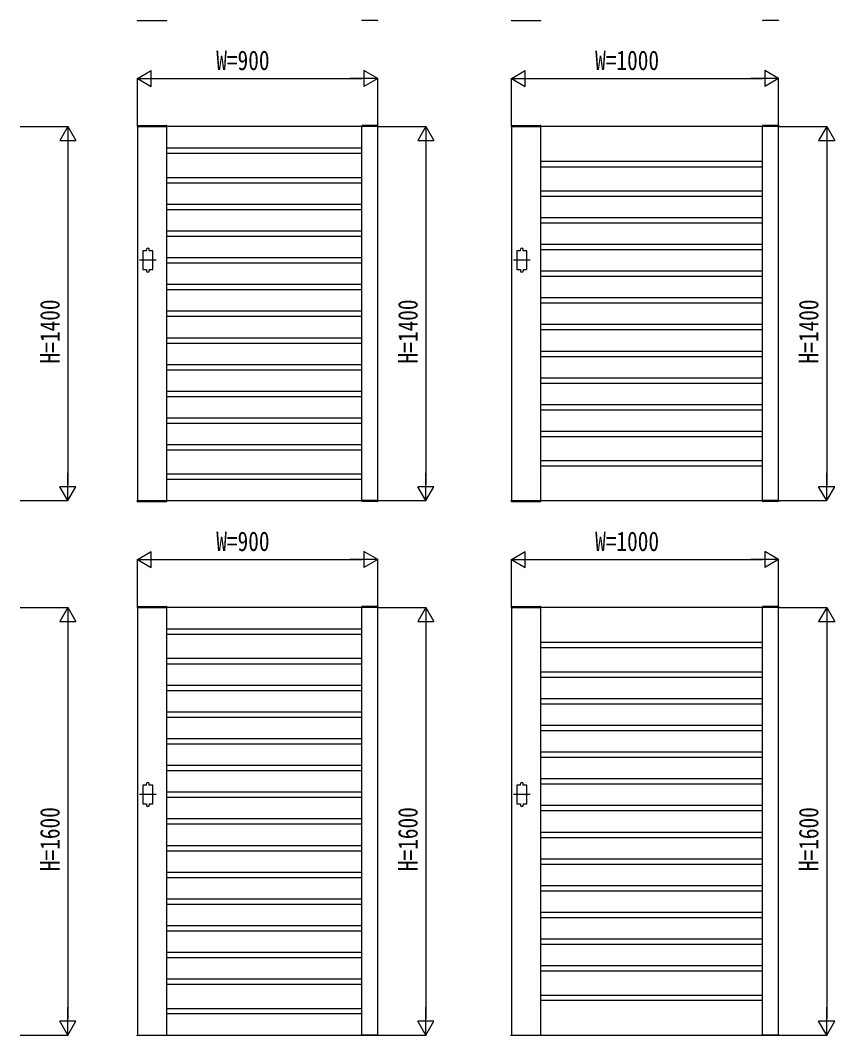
# Model space of a CAD drawing. Units: millimetres, scale not verified. Extents: x -10512 to 10512, y -7425 to 7425.
# Drawn here: x -360 to 2688, y -715 to 3085 of the extents above; entities that cross this region are included whole.
import ezdxf
from ezdxf.enums import TextEntityAlignment as Align

# ---------------------------------------------------------------- set-up
doc = ezdxf.new("R2010")
doc.units = ezdxf.units.MM
doc.header["$LTSCALE"] = 30
for name, color, linetype in [('0-2_YKK_11', 7, 'Continuous'), ('0-3_YKK_11E', 7, 'Continuous'), ('0-4_YKK_A1', 4, 'Continuous'), ('0-5_YKK_D', 6, 'Continuous')]:
    doc.layers.add(name, color=color, linetype=linetype)
doc.styles.add('ＭＳ ゴシック', font='')
doc.styles.get('ＭＳ ゴシック').set_extended_font_data('MS Gothic')

msp = doc.modelspace()

# ---------------------------------------------------------------- linework, layer by layer
at = {"layer": '0-2_YKK_11'}
for p, q in [((187.55, 1287.5), (187.55, 2687.5)), ((917.55, 1287.5), (917.55, 2687.5)), ((1587.55, 1287.5), (1587.55, 2687.5)), ((2417.55, 1287.5), (2417.55, 2687.5)), ((187.55, 2607.5), (917.55, 2607.5)), ((1587.55, 2557.5), (2417.55, 2557.5)), ((1587.55, 1417.5), (2417.55, 1417.5)), ((187.55, 1367.5), (917.55, 1367.5)), ((187.55, -712.5), (187.55, 887.5)), ((917.55, -712.5), (917.55, 887.5)), ((1587.55, -712.5), (1587.55, 887.5)), ((2417.55, -712.5), (2417.55, 887.5)), ((187.55, 807.5), (917.55, 807.5)), ((1587.55, 757.5), (2417.55, 757.5)), ((1587.55, -582.5), (2417.55, -582.5)), ((187.55, -632.5), (917.55, -632.5))]:
    msp.add_line(p, q, dxfattribs=at)
for points in [[(77.55, 2687.5), (77.55, 1287.5), (977.55, 1287.5), (977.55, 2687.5)], [(1477.55, 2687.5), (1477.55, 1287.5), (2477.55, 1287.5), (2477.55, 2687.5)], [(77.55, 887.5), (77.55, -712.5), (977.55, -712.5), (977.55, 887.5)], [(1477.55, 887.5), (1477.55, -712.5), (2477.55, -712.5), (2477.55, 887.5)]]:
    msp.add_lwpolyline(points, close=True, dxfattribs=at)
at = {"layer": '0-3_YKK_11E'}
for p, q in [((187.55, 2587.2), (917.55, 2587.2)), ((1587.55, 2537.2), (2417.55, 2537.2)), ((187.55, 2497.2), (917.55, 2497.2)), ((187.55, 2477.2), (917.55, 2477.2)), ((1587.55, 2447.2), (2417.55, 2447.2)), ((187.55, 2397.2), (917.55, 2397.2)), ((1587.55, 2427.2), (2417.55, 2427.2)), ((187.55, 2377.2), (917.55, 2377.2)), ((1587.55, 2347.2), (2417.55, 2347.2)), ((1587.55, 2327.2), (2417.55, 2327.2)), ((187.55, 2297.2), (917.55, 2297.2)), ((187.55, 2277.2), (917.55, 2277.2)), ((1587.55, 2247.2), (2417.55, 2247.2)), ((1587.55, 2227.2), (2417.55, 2227.2)), ((187.55, 2197.2), (917.55, 2197.2)), ((187.55, 2177.2), (917.55, 2177.2)), ((1587.55, 2147.2), (2417.55, 2147.2)), ((187.55, 2097.2), (917.55, 2097.2)), ((1587.55, 2127.2), (2417.55, 2127.2)), ((187.55, 2077.2), (917.55, 2077.2)), ((1587.55, 2047.2), (2417.55, 2047.2)), ((1587.55, 2027.2), (2417.55, 2027.2)), ((187.55, 1997.2), (917.55, 1997.2)), ((187.55, 1977.2), (917.55, 1977.2)), ((1587.55, 1947.2), (2417.55, 1947.2)), ((1587.55, 1927.2), (2417.55, 1927.2)), ((187.55, 1897.2), (917.55, 1897.2)), ((187.55, 1877.2), (917.55, 1877.2)), ((1587.55, 1847.2), (2417.55, 1847.2)), ((1587.55, 1827.2), (2417.55, 1827.2)), ((187.55, 1797.2), (917.55, 1797.2)), ((187.55, 1777.2), (917.55, 1777.2)), ((1587.55, 1747.2), (2417.55, 1747.2)), ((1587.55, 1727.2), (2417.55, 1727.2)), ((187.55, 1697.2), (917.55, 1697.2)), ((187.55, 1677.2), (917.55, 1677.2)), ((1587.55, 1647.2), (2417.55, 1647.2)), ((187.55, 1597.2), (917.55, 1597.2)), ((1587.55, 1627.2), (2417.55, 1627.2)), ((187.55, 1577.2), (917.55, 1577.2)), ((1587.55, 1547.2), (2417.55, 1547.2)), ((1587.55, 1527.2), (2417.55, 1527.2)), ((187.55, 1497.2), (917.55, 1497.2)), ((187.55, 1477.2), (917.55, 1477.2)), ((1587.55, 1437.2), (2417.55, 1437.2)), ((187.55, 1387.2), (917.55, 1387.2)), ((187.55, 787.2), (917.55, 787.2)), ((1587.55, 737.2), (2417.55, 737.2)), ((187.55, 697.2), (917.55, 697.2)), ((187.55, 677.2), (917.55, 677.2)), ((1587.55, 647.2), (2417.55, 647.2)), ((1587.55, 627.2), (2417.55, 627.2)), ((187.55, 597.2), (917.55, 597.2)), ((187.55, 577.2), (917.55, 577.2)), ((1587.55, 547.2), (2417.55, 547.2)), ((187.55, 497.2), (917.55, 497.2)), ((1587.55, 527.2), (2417.55, 527.2)), ((187.55, 477.2), (917.55, 477.2)), ((1587.55, 447.2), (2417.55, 447.2)), ((1587.55, 427.2), (2417.55, 427.2)), ((187.55, 397.2), (917.55, 397.2)), ((187.55, 377.2), (917.55, 377.2)), ((1587.55, 347.2), (2417.55, 347.2)), ((1587.55, 327.2), (2417.55, 327.2)), ((187.55, 297.2), (917.55, 297.2)), ((187.55, 277.2), (917.55, 277.2)), ((1587.55, 247.2), (2417.55, 247.2)), ((187.55, 197.2), (917.55, 197.2)), ((1587.55, 227.2), (2417.55, 227.2)), ((187.55, 177.2), (917.55, 177.2)), ((1587.55, 147.2), (2417.55, 147.2)), ((1587.55, 127.2), (2417.55, 127.2)), ((187.55, 97.2), (917.55, 97.2)), ((187.55, 77.2), (917.55, 77.2)), ((1587.55, 47.2), (2417.55, 47.2)), ((1587.55, 27.2), (2417.55, 27.2)), ((187.55, -2.8), (917.55, -2.8)), ((187.55, -22.8), (917.55, -22.8)), ((1587.55, -52.8), (2417.55, -52.8)), ((1587.55, -72.8), (2417.55, -72.8)), ((187.55, -102.8), (917.55, -102.8)), ((187.55, -122.8), (917.55, -122.8)), ((1587.55, -152.8), (2417.55, -152.8)), ((1587.55, -172.8), (2417.55, -172.8)), ((187.55, -202.8), (917.55, -202.8)), ((187.55, -222.8), (917.55, -222.8)), ((1587.55, -252.8), (2417.55, -252.8)), ((187.55, -302.8), (917.55, -302.8)), ((1587.55, -272.8), (2417.55, -272.8)), ((187.55, -322.8), (917.55, -322.8)), ((1587.55, -352.8), (2417.55, -352.8)), ((1587.55, -372.8), (2417.55, -372.8)), ((187.55, -402.8), (917.55, -402.8)), ((187.55, -422.8), (917.55, -422.8)), ((1587.55, -452.8), (2417.55, -452.8)), ((1587.55, -472.8), (2417.55, -472.8)), ((187.55, -502.8), (917.55, -502.8)), ((187.55, -522.8), (917.55, -522.8)), ((1587.55, -562.8), (2417.55, -562.8)), ((187.55, -612.8), (917.55, -612.8))]:
    msp.add_line(p, q, dxfattribs=at)
at = {"layer": '0-4_YKK_A1'}
for p, q in [((78.18, 3084), (186.92, 3084)), ((976.92, 3084), (918.18, 3084)), ((1478.18, 3084), (1586.92, 3084)), ((2476.92, 3084), (2418.18, 3084)), ((77.18, 2690.05), (77.05, 2687.5)), ((77.05, 2687.5), (188.05, 2687.5)), ((78.18, 2691), (186.92, 2691)), ((187.92, 2690.05), (188.05, 2687.5)), ((917.18, 2690.05), (917.05, 2687.5)), ((978.05, 2687.5), (917.05, 2687.5)), ((976.92, 2691), (918.18, 2691)), ((977.92, 2690.05), (978.05, 2687.5)), ((1477.18, 2690.05), (1477.05, 2687.5)), ((1477.05, 2687.5), (1588.05, 2687.5)), ((1478.18, 2691), (1586.92, 2691)), ((1587.92, 2690.05), (1588.05, 2687.5)), ((2417.18, 2690.05), (2417.05, 2687.5)), ((2478.05, 2687.5), (2417.05, 2687.5)), ((2476.92, 2691), (2418.18, 2691)), ((2477.92, 2690.05), (2478.05, 2687.5)), ((111.55, 2222.5), (111.55, 2227.5)), ((121.55, 2222.5), (121.55, 2227.5)), ((1511.55, 2222.5), (1511.55, 2227.5)), ((1521.55, 2222.5), (1521.55, 2227.5)), ((148.05, 2187.5), (85.05, 2187.5)), ((1548.05, 2187.5), (1485.05, 2187.5)), ((111.55, 2152.5), (111.55, 2147.5)), ((121.55, 2152.5), (121.55, 2147.5)), ((1511.55, 2152.5), (1511.55, 2147.5)), ((1521.55, 2152.5), (1521.55, 2147.5)), ((77.05, 1287.5), (188.05, 1287.5)), ((77.18, 1284.95), (77.05, 1287.5)), ((78.18, 1284), (186.92, 1284)), ((187.92, 1284.95), (188.05, 1287.5)), ((978.05, 1287.5), (917.05, 1287.5)), ((917.18, 1284.95), (917.05, 1287.5)), ((976.92, 1284), (918.18, 1284)), ((977.92, 1284.95), (978.05, 1287.5)), ((1477.05, 1287.5), (1588.05, 1287.5)), ((1477.18, 1284.95), (1477.05, 1287.5)), ((1478.18, 1284), (1586.92, 1284)), ((1587.92, 1284.95), (1588.05, 1287.5)), ((2478.05, 1287.5), (2417.05, 1287.5)), ((2417.18, 1284.95), (2417.05, 1287.5)), ((2476.92, 1284), (2418.18, 1284)), ((2477.92, 1284.95), (2478.05, 1287.5)), ((77.18, 890.05), (77.05, 887.5)), ((77.05, 887.5), (188.05, 887.5)), ((78.18, 891), (186.92, 891)), ((187.92, 890.05), (188.05, 887.5)), ((917.18, 890.05), (917.05, 887.5)), ((978.05, 887.5), (917.05, 887.5)), ((976.92, 891), (918.18, 891)), ((977.92, 890.05), (978.05, 887.5)), ((1477.18, 890.05), (1477.05, 887.5)), ((1477.05, 887.5), (1588.05, 887.5)), ((1478.18, 891), (1586.92, 891)), ((1587.92, 890.05), (1588.05, 887.5)), ((2417.18, 890.05), (2417.05, 887.5)), ((2478.05, 887.5), (2417.05, 887.5)), ((2476.92, 891), (2418.18, 891)), ((2477.92, 890.05), (2478.05, 887.5)), ((111.55, 222.5), (111.55, 227.5)), ((121.55, 222.5), (121.55, 227.5)), ((1511.55, 222.5), (1511.55, 227.5)), ((1521.55, 222.5), (1521.55, 227.5)), ((148.05, 187.5), (85.05, 187.5)), ((111.55, 152.5), (111.55, 147.5)), ((121.55, 152.5), (121.55, 147.5)), ((1548.05, 187.5), (1485.05, 187.5)), ((1511.55, 152.5), (1511.55, 147.5)), ((1521.55, 152.5), (1521.55, 147.5)), ((77.05, -712.5), (188.05, -712.5)), ((77.18, -715.05), (77.05, -712.5)), ((187.92, -715.05), (188.05, -712.5)), ((978.05, -712.5), (917.05, -712.5)), ((917.18, -715.05), (917.05, -712.5)), ((977.92, -715.05), (978.05, -712.5)), ((1477.05, -712.5), (1588.05, -712.5)), ((1477.18, -715.05), (1477.05, -712.5)), ((1587.92, -715.05), (1588.05, -712.5)), ((2478.05, -712.5), (2417.05, -712.5)), ((2417.18, -715.05), (2417.05, -712.5)), ((2477.92, -715.05), (2478.05, -712.5))]:
    msp.add_line(p, q, dxfattribs=at)
for points in [[(111.55, 2222.5), (97.55, 2222.5), (97.55, 2152.5), (111.55, 2152.5)], [(121.55, 2152.5), (135.55, 2152.5), (135.55, 2222.5), (121.55, 2222.5)], [(1511.55, 2222.5), (1497.55, 2222.5), (1497.55, 2152.5), (1511.55, 2152.5)], [(1521.55, 2152.5), (1535.55, 2152.5), (1535.55, 2222.5), (1521.55, 2222.5)], [(111.55, 222.5), (97.55, 222.5), (97.55, 152.5), (111.55, 152.5)], [(121.55, 152.5), (135.55, 152.5), (135.55, 222.5), (121.55, 222.5)], [(1511.55, 222.5), (1497.55, 222.5), (1497.55, 152.5), (1511.55, 152.5)], [(1521.55, 152.5), (1535.55, 152.5), (1535.55, 222.5), (1521.55, 222.5)]]:
    msp.add_lwpolyline(points, dxfattribs=at)
for centre, radius, start, end in [((78.18, 3085), 1, 183, 270), ((186.92, 3085), 1, 270, 357), ((918.18, 3085), 1, 183, 270), ((976.92, 3085), 1, 270, 357), ((1478.18, 3085), 1, 183, 270), ((1586.92, 3085), 1, 270, 357), ((2418.18, 3085), 1, 183, 270), ((2476.92, 3085), 1, 270, 357), ((78.18, 2690), 1, 90, 177), ((186.92, 2690), 1, 3, 90), ((918.18, 2690), 1, 90, 177), ((976.92, 2690), 1, 3, 90), ((1478.18, 2690), 1, 90, 177), ((1586.92, 2690), 1, 3, 90), ((2418.18, 2690), 1, 90, 177), ((2476.92, 2690), 1, 3, 90), ((116.55, 2227.5), 5, 0, 180), ((1516.55, 2227.5), 5, 0, 180), ((116.55, 2147.5), 5, 180, 0), ((1516.55, 2147.5), 5, 180, 0), ((78.18, 1285), 1, 183, 270), ((186.92, 1285), 1, 270, 357), ((918.18, 1285), 1, 183, 270), ((976.92, 1285), 1, 270, 357), ((1478.18, 1285), 1, 183, 270), ((1586.92, 1285), 1, 270, 357), ((2418.18, 1285), 1, 183, 270), ((2476.92, 1285), 1, 270, 357), ((78.18, 890), 1, 90, 177), ((186.92, 890), 1, 3, 90), ((918.18, 890), 1, 90, 177), ((976.92, 890), 1, 3, 90), ((1478.18, 890), 1, 90, 177), ((1586.92, 890), 1, 3, 90), ((2418.18, 890), 1, 90, 177), ((2476.92, 890), 1, 3, 90), ((116.55, 227.5), 5, 0, 180), ((1516.55, 227.5), 5, 0, 180), ((116.55, 147.5), 5, 180, 0), ((1516.55, 147.5), 5, 180, 0)]:
    msp.add_arc(centre, radius, start, end, dxfattribs=at)
at = {"layer": '0-5_YKK_D'}
for p, q in [((77.55, 2867.5), (129.51, 2897.5)), ((129.51, 2837.5), (129.51, 2897.5)), ((977.55, 2867.5), (925.59, 2897.5)), ((925.59, 2897.5), (925.59, 2837.5)), ((1477.55, 2867.5), (1529.51, 2897.5)), ((1529.51, 2837.5), (1529.51, 2897.5)), ((2477.55, 2867.5), (2425.59, 2897.5)), ((2425.59, 2897.5), (2425.59, 2837.5)), ((77.55, 2689.5), (77.55, 2868.5)), ((77.55, 2867.5), (129.51, 2837.5)), ((77.55, 2867.5), (181.47, 2867.5)), ((137.55, 2867.5), (917.55, 2867.5)), ((977.55, 2867.5), (873.63, 2867.5)), ((977.55, 2867.5), (925.59, 2837.5)), ((977.55, 2689.5), (977.55, 2868.5)), ((1477.55, 2689.5), (1477.55, 2868.5)), ((1477.55, 2867.5), (1529.51, 2837.5)), ((1477.55, 2867.5), (1581.47, 2867.5)), ((1537.55, 2867.5), (2417.55, 2867.5)), ((2477.55, 2867.5), (2373.63, 2867.5)), ((2477.55, 2867.5), (2425.59, 2837.5)), ((2477.55, 2689.5), (2477.55, 2868.5)), ((-360.45, 2687.5), (-181.45, 2687.5)), ((-182.45, 2687.5), (-212.45, 2635.54)), ((-182.45, 2687.5), (-152.45, 2635.54)), ((-182.45, 2687.5), (-182.45, 2583.58)), ((979.55, 2687.5), (1158.55, 2687.5)), ((1157.55, 2687.5), (1127.55, 2635.54)), ((1157.55, 2687.5), (1187.55, 2635.54)), ((1157.55, 2687.5), (1157.55, 2583.58)), ((2479.55, 2687.5), (2658.55, 2687.5)), ((2657.55, 2687.5), (2627.55, 2635.54)), ((2657.55, 2687.5), (2687.55, 2635.54)), ((2657.55, 2687.5), (2657.55, 2583.58)), ((-212.45, 2635.54), (-152.45, 2635.54)), ((-182.45, 2627.5), (-182.45, 1347.5)), ((1127.55, 2635.54), (1187.55, 2635.54)), ((1157.55, 2627.5), (1157.55, 1347.5)), ((2627.55, 2635.54), (2687.55, 2635.54)), ((2657.55, 2627.5), (2657.55, 1347.5)), ((-182.45, 1287.5), (-182.45, 1391.42)), ((1157.55, 1287.5), (1157.55, 1391.42)), ((2657.55, 1287.5), (2657.55, 1391.42)), ((-182.45, 1287.5), (-212.45, 1339.46)), ((-152.45, 1339.46), (-212.45, 1339.46)), ((-182.45, 1287.5), (-152.45, 1339.46)), ((1157.55, 1287.5), (1127.55, 1339.46)), ((1187.55, 1339.46), (1127.55, 1339.46)), ((1157.55, 1287.5), (1187.55, 1339.46)), ((2657.55, 1287.5), (2627.55, 1339.46)), ((2687.55, 1339.46), (2627.55, 1339.46)), ((2657.55, 1287.5), (2687.55, 1339.46)), ((-360.45, 1287.5), (-181.45, 1287.5)), ((979.55, 1287.5), (1158.55, 1287.5)), ((2479.55, 1287.5), (2658.55, 1287.5)), ((77.55, 1067.5), (129.51, 1097.5)), ((77.55, 889.5), (77.55, 1068.5)), ((77.55, 1067.5), (129.51, 1037.5)), ((77.55, 1067.5), (181.47, 1067.5)), ((129.51, 1037.5), (129.51, 1097.5)), ((137.55, 1067.5), (917.55, 1067.5)), ((977.55, 1067.5), (873.63, 1067.5)), ((977.55, 1067.5), (925.59, 1097.5)), ((925.59, 1097.5), (925.59, 1037.5)), ((977.55, 1067.5), (925.59, 1037.5)), ((977.55, 889.5), (977.55, 1068.5)), ((1477.55, 1067.5), (1529.51, 1097.5)), ((1477.55, 889.5), (1477.55, 1068.5)), ((1477.55, 1067.5), (1529.51, 1037.5)), ((1477.55, 1067.5), (1581.47, 1067.5)), ((1529.51, 1037.5), (1529.51, 1097.5)), ((1537.55, 1067.5), (2417.55, 1067.5)), ((2477.55, 1067.5), (2373.63, 1067.5)), ((2477.55, 1067.5), (2425.59, 1097.5)), ((2425.59, 1097.5), (2425.59, 1037.5)), ((2477.55, 1067.5), (2425.59, 1037.5)), ((2477.55, 889.5), (2477.55, 1068.5)), ((-360.45, 887.5), (-181.45, 887.5)), ((-182.45, 887.5), (-212.45, 835.54)), ((-182.45, 887.5), (-152.45, 835.54)), ((-182.45, 887.5), (-182.45, 783.58)), ((979.55, 887.5), (1158.55, 887.5)), ((1157.55, 887.5), (1127.55, 835.54)), ((1157.55, 887.5), (1187.55, 835.54)), ((1157.55, 887.5), (1157.55, 783.58)), ((2479.55, 887.5), (2658.55, 887.5)), ((2657.55, 887.5), (2627.55, 835.54)), ((2657.55, 887.5), (2687.55, 835.54)), ((2657.55, 887.5), (2657.55, 783.58)), ((-212.45, 835.54), (-152.45, 835.54)), ((-182.45, 827.5), (-182.45, -652.5)), ((1127.55, 835.54), (1187.55, 835.54)), ((1157.55, 827.5), (1157.55, -652.5)), ((2627.55, 835.54), (2687.55, 835.54)), ((2657.55, 827.5), (2657.55, -652.5)), ((-182.45, -712.5), (-182.45, -608.58)), ((1157.55, -712.5), (1157.55, -608.58)), ((2657.55, -712.5), (2657.55, -608.58)), ((-182.45, -712.5), (-212.45, -660.54)), ((-152.45, -660.54), (-212.45, -660.54)), ((-182.45, -712.5), (-152.45, -660.54)), ((1157.55, -712.5), (1127.55, -660.54)), ((1187.55, -660.54), (1127.55, -660.54)), ((1157.55, -712.5), (1187.55, -660.54)), ((2657.55, -712.5), (2627.55, -660.54)), ((2687.55, -660.54), (2627.55, -660.54)), ((2657.55, -712.5), (2687.55, -660.54)), ((-360.45, -712.5), (-181.45, -712.5)), ((979.55, -712.5), (1158.55, -712.5)), ((2479.55, -712.5), (2658.55, -712.5))]:
    msp.add_line(p, q, dxfattribs=at)

# ---------------------------------------------------------------- texts
at = {"layer": '0-5_YKK_D', "style": 'ＭＳ ゴシック', "width": 0.8}
for s, p in [('W=900', (372.88, 2876.5)), ('W=1000', (1790.88, 2876.5)), ('W=900', (372.88, 1076.5)), ('W=1000', (1790.88, 1076.5))]:
    msp.add_text(s, height=73.31, dxfattribs=at).set_placement(p, align=Align.BOTTOM_LEFT)
for s, p in [('H=1400', (-191.45, 1800.83)), ('H=1400', (1148.55, 1800.83)), ('H=1400', (2648.55, 1800.83)), ('H=1600', (-191.45, -99.17)), ('H=1600', (1148.55, -99.17)), ('H=1600', (2648.55, -99.17))]:
    msp.add_text(s, height=73.31, rotation=90, dxfattribs=at).set_placement(p, align=Align.BOTTOM_LEFT)

doc.saveas('drawing.dxf')
